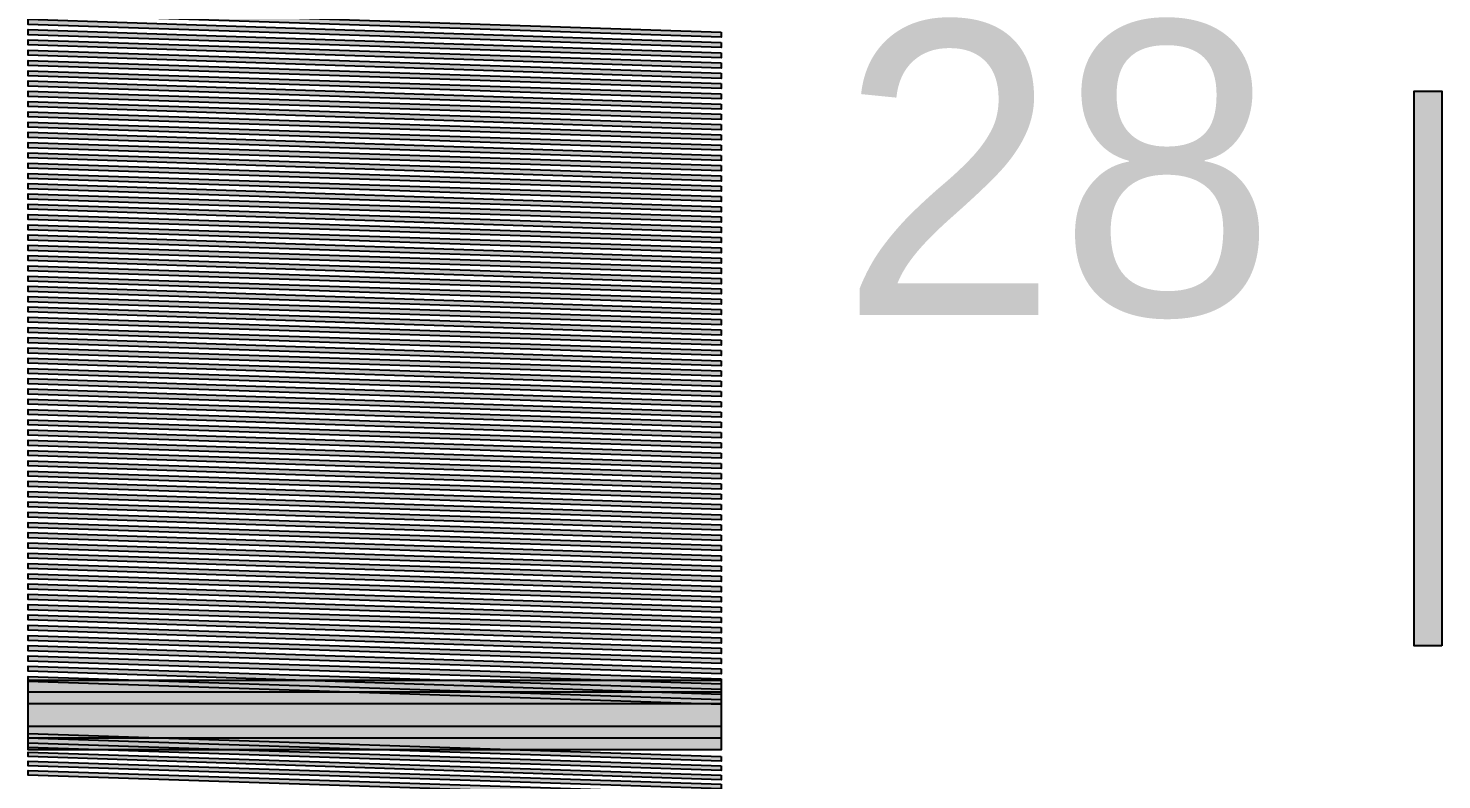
# Model space of a CAD drawing. Header units: millimetres. Extents: x -9 to 297, y 0 to 210.
# Drawn here: x 193.94 to 211.79, y 104.18 to 113.67 of the extents above; entities that cross this region are included whole.
import ezdxf

# ---------------------------------------------------------------- set-up
doc = ezdxf.new("R2010")
doc.units = ezdxf.units.MM
for name, color, linetype in [('CENTER', 7, 'Continuous'), ('LABELS', 7, 'Continuous'), ('PERIPHERY', 7, 'Continuous')]:
    doc.layers.add(name, color=color, linetype=linetype)

msp = doc.modelspace()

# ---------------------------------------------------------------- hatches: boundary and pattern name
at = {"layer": 'CENTER', "true_color": 0x000000}
h = msp.add_hatch(color=7, dxfattribs=at)
h.dxf.hatch_style = 1
h.paths.add_polyline_path([(211.792, 105.875), (211.442, 105.875), (211.442, 112.875), (211.792, 112.875), (211.792, 105.875)])
at = {"layer": 'PERIPHERY', "true_color": 0x000000}
h = msp.add_hatch(color=7, dxfattribs=at)
h.dxf.hatch_style = 1
h.paths.add_polyline_path([(202.692, 113.621), (202.692, 113.556), (193.942, 113.847), (193.942, 113.912), (202.692, 113.621)])
h = msp.add_hatch(color=7, dxfattribs=at)
h.dxf.hatch_style = 1
h.paths.add_polyline_path([(202.692, 113.491), (202.692, 113.426), (193.942, 113.718), (193.942, 113.783), (202.692, 113.491)])
h = msp.add_hatch(color=7, dxfattribs=at)
h.dxf.hatch_style = 1
h.paths.add_polyline_path([(202.692, 113.361), (202.692, 113.297), (193.942, 113.588), (193.942, 113.653), (202.692, 113.361)])
h = msp.add_hatch(color=7, dxfattribs=at)
h.dxf.hatch_style = 1
h.paths.add_polyline_path([(202.692, 113.232), (202.692, 113.167), (193.942, 113.459), (193.942, 113.523), (202.692, 113.232)])
h = msp.add_hatch(color=7, dxfattribs=at)
h.dxf.hatch_style = 1
h.paths.add_polyline_path([(202.692, 113.102), (202.692, 113.037), (193.942, 113.329), (193.942, 113.394), (202.692, 113.102)])
h = msp.add_hatch(color=7, dxfattribs=at)
h.dxf.hatch_style = 1
h.paths.add_polyline_path([(202.692, 112.972), (202.692, 112.908), (193.942, 113.199), (193.942, 113.264), (202.692, 112.972)])
h = msp.add_hatch(color=7, dxfattribs=at)
h.dxf.hatch_style = 1
h.paths.add_polyline_path([(202.692, 112.843), (202.692, 112.778), (193.942, 113.07), (193.942, 113.134), (202.692, 112.843)])
h = msp.add_hatch(color=7, dxfattribs=at)
h.dxf.hatch_style = 1
h.paths.add_polyline_path([(202.692, 112.713), (202.692, 112.648), (193.942, 112.94), (193.942, 113.005), (202.692, 112.713)])
h = msp.add_hatch(color=7, dxfattribs=at)
h.dxf.hatch_style = 1
h.paths.add_polyline_path([(202.692, 112.583), (202.692, 112.519), (193.942, 112.81), (193.942, 112.875), (202.692, 112.583)])
h = msp.add_hatch(color=7, dxfattribs=at)
h.dxf.hatch_style = 1
h.paths.add_polyline_path([(202.692, 112.454), (202.692, 112.389), (193.942, 112.681), (193.942, 112.745), (202.692, 112.454)])
h = msp.add_hatch(color=7, dxfattribs=at)
h.dxf.hatch_style = 1
h.paths.add_polyline_path([(202.692, 112.324), (202.692, 112.259), (193.942, 112.551), (193.942, 112.616), (202.692, 112.324)])
h = msp.add_hatch(color=7, dxfattribs=at)
h.dxf.hatch_style = 1
h.paths.add_polyline_path([(202.692, 112.195), (202.692, 112.13), (193.942, 112.422), (193.942, 112.486), (202.692, 112.195)])
h = msp.add_hatch(color=7, dxfattribs=at)
h.dxf.hatch_style = 1
h.paths.add_polyline_path([(202.692, 112.065), (202.692, 112), (193.942, 112.292), (193.942, 112.357), (202.692, 112.065)])
h = msp.add_hatch(color=7, dxfattribs=at)
h.dxf.hatch_style = 1
h.paths.add_polyline_path([(202.692, 111.936), (202.692, 111.871), (193.942, 112.162), (193.942, 112.227), (202.692, 111.936)])
h = msp.add_hatch(color=7, dxfattribs=at)
h.dxf.hatch_style = 1
h.paths.add_polyline_path([(202.692, 111.806), (202.692, 111.741), (193.942, 112.033), (193.942, 112.098), (202.692, 111.806)])
h = msp.add_hatch(color=7, dxfattribs=at)
h.dxf.hatch_style = 1
h.paths.add_polyline_path([(202.692, 111.676), (202.692, 111.612), (193.942, 111.903), (193.942, 111.968), (202.692, 111.676)])
h = msp.add_hatch(color=7, dxfattribs=at)
h.dxf.hatch_style = 1
h.paths.add_polyline_path([(202.692, 111.547), (202.692, 111.482), (193.942, 111.773), (193.942, 111.838), (202.692, 111.547)])
h = msp.add_hatch(color=7, dxfattribs=at)
h.dxf.hatch_style = 1
h.paths.add_polyline_path([(202.692, 111.417), (202.692, 111.352), (193.942, 111.644), (193.942, 111.709), (202.692, 111.417)])
h = msp.add_hatch(color=7, dxfattribs=at)
h.dxf.hatch_style = 1
h.paths.add_polyline_path([(202.692, 111.287), (202.692, 111.223), (193.942, 111.514), (193.942, 111.579), (202.692, 111.287)])
h = msp.add_hatch(color=7, dxfattribs=at)
h.dxf.hatch_style = 1
h.paths.add_polyline_path([(202.692, 111.158), (202.692, 111.093), (193.942, 111.385), (193.942, 111.449), (202.692, 111.158)])
h = msp.add_hatch(color=7, dxfattribs=at)
h.dxf.hatch_style = 1
h.paths.add_polyline_path([(202.692, 111.028), (202.692, 110.963), (193.942, 111.255), (193.942, 111.32), (202.692, 111.028)])
h = msp.add_hatch(color=7, dxfattribs=at)
h.dxf.hatch_style = 1
h.paths.add_polyline_path([(202.692, 110.898), (202.692, 110.834), (193.942, 111.125), (193.942, 111.19), (202.692, 110.898)])
h = msp.add_hatch(color=7, dxfattribs=at)
h.dxf.hatch_style = 1
h.paths.add_polyline_path([(202.692, 110.769), (202.692, 110.704), (193.942, 110.996), (193.942, 111.06), (202.692, 110.769)])
h = msp.add_hatch(color=7, dxfattribs=at)
h.dxf.hatch_style = 1
h.paths.add_polyline_path([(202.692, 110.639), (202.692, 110.574), (193.942, 110.866), (193.942, 110.931), (202.692, 110.639)])
h = msp.add_hatch(color=7, dxfattribs=at)
h.dxf.hatch_style = 1
h.paths.add_polyline_path([(202.692, 110.51), (202.692, 110.445), (193.942, 110.737), (193.942, 110.801), (202.692, 110.51)])
h = msp.add_hatch(color=7, dxfattribs=at)
h.dxf.hatch_style = 1
h.paths.add_polyline_path([(202.692, 110.38), (202.692, 110.315), (193.942, 110.607), (193.942, 110.672), (202.692, 110.38)])
h = msp.add_hatch(color=7, dxfattribs=at)
h.dxf.hatch_style = 1
h.paths.add_polyline_path([(202.692, 110.251), (202.692, 110.186), (193.942, 110.477), (193.942, 110.542), (202.692, 110.251)])
h = msp.add_hatch(color=7, dxfattribs=at)
h.dxf.hatch_style = 1
h.paths.add_polyline_path([(202.692, 110.121), (202.692, 110.056), (193.942, 110.348), (193.942, 110.413), (202.692, 110.121)])
h = msp.add_hatch(color=7, dxfattribs=at)
h.dxf.hatch_style = 1
h.paths.add_polyline_path([(202.692, 109.991), (202.692, 109.927), (193.942, 110.218), (193.942, 110.283), (202.692, 109.991)])
h = msp.add_hatch(color=7, dxfattribs=at)
h.dxf.hatch_style = 1
h.paths.add_polyline_path([(202.692, 109.862), (202.692, 109.797), (193.942, 110.089), (193.942, 110.153), (202.692, 109.862)])
h = msp.add_hatch(color=7, dxfattribs=at)
h.dxf.hatch_style = 1
h.paths.add_polyline_path([(202.692, 109.732), (202.692, 109.667), (193.942, 109.959), (193.942, 110.024), (202.692, 109.732)])
h = msp.add_hatch(color=7, dxfattribs=at)
h.dxf.hatch_style = 1
h.paths.add_polyline_path([(202.692, 109.602), (202.692, 109.538), (193.942, 109.829), (193.942, 109.894), (202.692, 109.602)])
h = msp.add_hatch(color=7, dxfattribs=at)
h.dxf.hatch_style = 1
h.paths.add_polyline_path([(202.692, 109.473), (202.692, 109.408), (193.942, 109.7), (193.942, 109.764), (202.692, 109.473)])
h = msp.add_hatch(color=7, dxfattribs=at)
h.dxf.hatch_style = 1
h.paths.add_polyline_path([(202.692, 109.343), (202.692, 109.278), (193.942, 109.57), (193.942, 109.635), (202.692, 109.343)])
h = msp.add_hatch(color=7, dxfattribs=at)
h.dxf.hatch_style = 1
h.paths.add_polyline_path([(202.692, 109.213), (202.692, 109.149), (193.942, 109.44), (193.942, 109.505), (202.692, 109.213)])
h = msp.add_hatch(color=7, dxfattribs=at)
h.dxf.hatch_style = 1
h.paths.add_polyline_path([(202.692, 109.084), (202.692, 109.019), (193.942, 109.311), (193.942, 109.376), (202.692, 109.084)])
h = msp.add_hatch(color=7, dxfattribs=at)
h.dxf.hatch_style = 1
h.paths.add_polyline_path([(202.692, 108.954), (202.692, 108.89), (193.942, 109.181), (193.942, 109.246), (202.692, 108.954)])
h = msp.add_hatch(color=7, dxfattribs=at)
h.dxf.hatch_style = 1
h.paths.add_polyline_path([(202.692, 108.825), (202.692, 108.76), (193.942, 109.052), (193.942, 109.117), (202.692, 108.825)])
h = msp.add_hatch(color=7, dxfattribs=at)
h.dxf.hatch_style = 1
h.paths.add_polyline_path([(202.692, 108.695), (202.692, 108.631), (193.942, 108.922), (193.942, 108.987), (202.692, 108.695)])
h = msp.add_hatch(color=7, dxfattribs=at)
h.dxf.hatch_style = 1
h.paths.add_polyline_path([(202.692, 108.566), (202.692, 108.501), (193.942, 108.792), (193.942, 108.857), (202.692, 108.566)])
h = msp.add_hatch(color=7, dxfattribs=at)
h.dxf.hatch_style = 1
h.paths.add_polyline_path([(202.692, 108.436), (202.692, 108.371), (193.942, 108.663), (193.942, 108.728), (202.692, 108.436)])
h = msp.add_hatch(color=7, dxfattribs=at)
h.dxf.hatch_style = 1
h.paths.add_polyline_path([(202.692, 108.306), (202.692, 108.241), (193.942, 108.533), (193.942, 108.598), (202.692, 108.306)])
h = msp.add_hatch(color=7, dxfattribs=at)
h.dxf.hatch_style = 1
h.paths.add_polyline_path([(202.692, 108.177), (202.692, 108.112), (193.942, 108.403), (193.942, 108.468), (202.692, 108.177)])
h = msp.add_hatch(color=7, dxfattribs=at)
h.dxf.hatch_style = 1
h.paths.add_polyline_path([(202.692, 108.047), (202.692, 107.982), (193.942, 108.274), (193.942, 108.339), (202.692, 108.047)])
h = msp.add_hatch(color=7, dxfattribs=at)
h.dxf.hatch_style = 1
h.paths.add_polyline_path([(202.692, 107.917), (202.692, 107.853), (193.942, 108.144), (193.942, 108.209), (202.692, 107.917)])
h = msp.add_hatch(color=7, dxfattribs=at)
h.dxf.hatch_style = 1
h.paths.add_polyline_path([(202.692, 107.788), (202.692, 107.723), (193.942, 108.014), (193.942, 108.079), (202.692, 107.788)])
h = msp.add_hatch(color=7, dxfattribs=at)
h.dxf.hatch_style = 1
h.paths.add_polyline_path([(202.692, 107.658), (202.692, 107.593), (193.942, 107.885), (193.942, 107.95), (202.692, 107.658)])
h = msp.add_hatch(color=7, dxfattribs=at)
h.dxf.hatch_style = 1
h.paths.add_polyline_path([(202.692, 107.528), (202.692, 107.464), (193.942, 107.755), (193.942, 107.82), (202.692, 107.528)])
h = msp.add_hatch(color=7, dxfattribs=at)
h.dxf.hatch_style = 1
h.paths.add_polyline_path([(202.692, 107.399), (202.692, 107.334), (193.942, 107.626), (193.942, 107.69), (202.692, 107.399)])
h = msp.add_hatch(color=7, dxfattribs=at)
h.dxf.hatch_style = 1
h.paths.add_polyline_path([(202.692, 107.269), (202.692, 107.204), (193.942, 107.496), (193.942, 107.561), (202.692, 107.269)])
h = msp.add_hatch(color=7, dxfattribs=at)
h.dxf.hatch_style = 1
h.paths.add_polyline_path([(202.692, 107.14), (202.692, 107.075), (193.942, 107.366), (193.942, 107.431), (202.692, 107.14)])
h = msp.add_hatch(color=7, dxfattribs=at)
h.dxf.hatch_style = 1
h.paths.add_polyline_path([(202.692, 107.01), (202.692, 106.945), (193.942, 107.237), (193.942, 107.302), (202.692, 107.01)])
h = msp.add_hatch(color=7, dxfattribs=at)
h.dxf.hatch_style = 1
h.paths.add_polyline_path([(202.692, 106.88), (202.692, 106.816), (193.942, 107.107), (193.942, 107.172), (202.692, 106.88)])
h = msp.add_hatch(color=7, dxfattribs=at)
h.dxf.hatch_style = 1
h.paths.add_polyline_path([(202.692, 106.751), (202.692, 106.686), (193.942, 106.978), (193.942, 107.043), (202.692, 106.751)])
h = msp.add_hatch(color=7, dxfattribs=at)
h.dxf.hatch_style = 1
h.paths.add_polyline_path([(202.692, 106.621), (202.692, 106.556), (193.942, 106.848), (193.942, 106.913), (202.692, 106.621)])
h = msp.add_hatch(color=7, dxfattribs=at)
h.dxf.hatch_style = 1
h.paths.add_polyline_path([(202.692, 106.492), (202.692, 106.427), (193.942, 106.718), (193.942, 106.783), (202.692, 106.492)])
h = msp.add_hatch(color=7, dxfattribs=at)
h.dxf.hatch_style = 1
h.paths.add_polyline_path([(202.692, 106.362), (202.692, 106.297), (193.942, 106.589), (193.942, 106.654), (202.692, 106.362)])
h = msp.add_hatch(color=7, dxfattribs=at)
h.dxf.hatch_style = 1
h.paths.add_polyline_path([(202.692, 106.232), (202.692, 106.167), (193.942, 106.459), (193.942, 106.524), (202.692, 106.232)])
h = msp.add_hatch(color=7, dxfattribs=at)
h.dxf.hatch_style = 1
h.paths.add_polyline_path([(202.692, 106.103), (202.692, 106.038), (193.942, 106.329), (193.942, 106.394), (202.692, 106.103)])
h = msp.add_hatch(color=7, dxfattribs=at)
h.dxf.hatch_style = 1
h.paths.add_polyline_path([(202.692, 105.973), (202.692, 105.908), (193.942, 106.2), (193.942, 106.265), (202.692, 105.973)])
h = msp.add_hatch(color=7, dxfattribs=at)
h.dxf.hatch_style = 1
h.paths.add_polyline_path([(202.692, 105.843), (202.692, 105.778), (193.942, 106.07), (193.942, 106.135), (202.692, 105.843)])
h = msp.add_hatch(color=7, dxfattribs=at)
h.dxf.hatch_style = 1
h.paths.add_polyline_path([(202.692, 105.714), (202.692, 105.649), (193.942, 105.941), (193.942, 106.005), (202.692, 105.714)])
h = msp.add_hatch(color=7, dxfattribs=at)
h.dxf.hatch_style = 1
h.paths.add_polyline_path([(202.692, 105.584), (202.692, 105.519), (193.942, 105.811), (193.942, 105.876), (202.692, 105.584)])
h = msp.add_hatch(color=7, dxfattribs=at)
h.dxf.hatch_style = 1
h.paths.add_polyline_path([(202.692, 105.455), (202.692, 105.39), (193.942, 105.681), (193.942, 105.746), (202.692, 105.455)])
h = msp.add_hatch(color=7, dxfattribs=at)
h.dxf.hatch_style = 1
h.paths.add_polyline_path([(202.692, 105.325), (202.692, 105.26), (193.942, 105.552), (193.942, 105.617), (202.692, 105.325)])
h = msp.add_hatch(color=7, dxfattribs=at)
h.dxf.hatch_style = 1
h.paths.add_polyline_path([(202.692, 105.196), (202.692, 105.131), (193.942, 105.422), (193.942, 105.487), (202.692, 105.196)])
h = msp.add_hatch(color=7, dxfattribs=at)
h.dxf.hatch_style = 1
h.paths.add_polyline_path([(202.692, 105.438), (202.692, 104.854), (193.942, 104.854), (193.942, 105.438), (202.692, 105.438)])
h = msp.add_hatch(color=7, dxfattribs=at)
h.dxf.hatch_style = 1
h.paths.add_polyline_path([(202.692, 105.291), (202.692, 104.708), (193.942, 104.708), (193.942, 105.291), (202.692, 105.291)])
h = msp.add_hatch(color=7, dxfattribs=at)
h.dxf.hatch_style = 1
h.paths.add_polyline_path([(202.692, 105.145), (202.692, 104.562), (193.942, 104.562), (193.942, 105.145), (202.692, 105.145)])
h = msp.add_hatch(color=7, dxfattribs=at)
h.dxf.hatch_style = 1
h.paths.add_polyline_path([(202.692, 104.475), (202.692, 104.416), (193.942, 104.708), (193.942, 104.766), (202.692, 104.475)])
h = msp.add_hatch(color=7, dxfattribs=at)
h.dxf.hatch_style = 1
h.paths.add_polyline_path([(202.692, 104.358), (202.692, 104.3), (193.942, 104.591), (193.942, 104.65), (202.692, 104.358)])
h = msp.add_hatch(color=7, dxfattribs=at)
h.dxf.hatch_style = 1
h.paths.add_polyline_path([(202.692, 104.241), (202.692, 104.183), (193.942, 104.475), (193.942, 104.533), (202.692, 104.241)])
h = msp.add_hatch(color=7, dxfattribs=at)
h.dxf.hatch_style = 1
h.paths.add_polyline_path([(202.692, 104.125), (202.692, 104.066), (193.942, 104.358), (193.942, 104.416), (202.692, 104.125)])
h = msp.add_hatch(color=7, dxfattribs=at)
h.dxf.hatch_style = 1
h.paths.add_polyline_path([(202.692, 104.008), (202.692, 103.95), (193.942, 104.241), (193.942, 104.3), (202.692, 104.008)])

# ---------------------------------------------------------------- linework, layer by layer
at = {"layer": 'CENTER', "color": 250}
msp.add_lwpolyline([(211.792, 105.875), (211.442, 105.875), (211.442, 112.875), (211.792, 112.875), (211.792, 105.875)], close=True, dxfattribs=at)
at = {"layer": 'CENTER', "color": 250, "true_color": 0x000000}
for points in [[(211.792, 105.875), (211.792, 112.875), (211.442, 112.875)], [(211.442, 112.875), (211.442, 105.875), (211.792, 105.875)]]:
    msp.add_solid(points, dxfattribs=at)
at = {"layer": 'PERIPHERY', "color": 250}
for points in [[(202.692, 113.621), (202.692, 113.556), (193.942, 113.847), (193.942, 113.912), (202.692, 113.621)], [(202.692, 113.491), (202.692, 113.426), (193.942, 113.718), (193.942, 113.783), (202.692, 113.491)], [(202.692, 113.361), (202.692, 113.297), (193.942, 113.588), (193.942, 113.653), (202.692, 113.361)], [(202.692, 113.232), (202.692, 113.167), (193.942, 113.459), (193.942, 113.523), (202.692, 113.232)], [(202.692, 113.102), (202.692, 113.037), (193.942, 113.329), (193.942, 113.394), (202.692, 113.102)], [(202.692, 112.972), (202.692, 112.908), (193.942, 113.199), (193.942, 113.264), (202.692, 112.972)], [(202.692, 112.843), (202.692, 112.778), (193.942, 113.07), (193.942, 113.134), (202.692, 112.843)], [(202.692, 112.713), (202.692, 112.648), (193.942, 112.94), (193.942, 113.005), (202.692, 112.713)], [(202.692, 112.583), (202.692, 112.519), (193.942, 112.81), (193.942, 112.875), (202.692, 112.583)], [(202.692, 112.454), (202.692, 112.389), (193.942, 112.681), (193.942, 112.745), (202.692, 112.454)], [(202.692, 112.324), (202.692, 112.259), (193.942, 112.551), (193.942, 112.616), (202.692, 112.324)], [(202.692, 112.195), (202.692, 112.13), (193.942, 112.422), (193.942, 112.486), (202.692, 112.195)], [(202.692, 112.065), (202.692, 112), (193.942, 112.292), (193.942, 112.357), (202.692, 112.065)], [(202.692, 111.936), (202.692, 111.871), (193.942, 112.162), (193.942, 112.227), (202.692, 111.936)], [(202.692, 111.806), (202.692, 111.741), (193.942, 112.033), (193.942, 112.098), (202.692, 111.806)], [(202.692, 111.676), (202.692, 111.612), (193.942, 111.903), (193.942, 111.968), (202.692, 111.676)], [(202.692, 111.547), (202.692, 111.482), (193.942, 111.773), (193.942, 111.838), (202.692, 111.547)], [(202.692, 111.417), (202.692, 111.352), (193.942, 111.644), (193.942, 111.709), (202.692, 111.417)], [(202.692, 111.287), (202.692, 111.223), (193.942, 111.514), (193.942, 111.579), (202.692, 111.287)], [(202.692, 111.158), (202.692, 111.093), (193.942, 111.385), (193.942, 111.449), (202.692, 111.158)], [(202.692, 111.028), (202.692, 110.963), (193.942, 111.255), (193.942, 111.32), (202.692, 111.028)], [(202.692, 110.898), (202.692, 110.834), (193.942, 111.125), (193.942, 111.19), (202.692, 110.898)], [(202.692, 110.769), (202.692, 110.704), (193.942, 110.996), (193.942, 111.06), (202.692, 110.769)], [(202.692, 110.639), (202.692, 110.574), (193.942, 110.866), (193.942, 110.931), (202.692, 110.639)], [(202.692, 110.51), (202.692, 110.445), (193.942, 110.737), (193.942, 110.801), (202.692, 110.51)], [(202.692, 110.38), (202.692, 110.315), (193.942, 110.607), (193.942, 110.672), (202.692, 110.38)], [(202.692, 110.251), (202.692, 110.186), (193.942, 110.477), (193.942, 110.542), (202.692, 110.251)], [(202.692, 110.121), (202.692, 110.056), (193.942, 110.348), (193.942, 110.413), (202.692, 110.121)], [(202.692, 109.991), (202.692, 109.927), (193.942, 110.218), (193.942, 110.283), (202.692, 109.991)], [(202.692, 109.862), (202.692, 109.797), (193.942, 110.089), (193.942, 110.153), (202.692, 109.862)], [(202.692, 109.732), (202.692, 109.667), (193.942, 109.959), (193.942, 110.024), (202.692, 109.732)], [(202.692, 109.602), (202.692, 109.538), (193.942, 109.829), (193.942, 109.894), (202.692, 109.602)], [(202.692, 109.473), (202.692, 109.408), (193.942, 109.7), (193.942, 109.764), (202.692, 109.473)], [(202.692, 109.343), (202.692, 109.278), (193.942, 109.57), (193.942, 109.635), (202.692, 109.343)], [(202.692, 109.213), (202.692, 109.149), (193.942, 109.44), (193.942, 109.505), (202.692, 109.213)], [(202.692, 109.084), (202.692, 109.019), (193.942, 109.311), (193.942, 109.376), (202.692, 109.084)], [(202.692, 108.954), (202.692, 108.89), (193.942, 109.181), (193.942, 109.246), (202.692, 108.954)], [(202.692, 108.825), (202.692, 108.76), (193.942, 109.052), (193.942, 109.117), (202.692, 108.825)], [(202.692, 108.695), (202.692, 108.631), (193.942, 108.922), (193.942, 108.987), (202.692, 108.695)], [(202.692, 108.566), (202.692, 108.501), (193.942, 108.792), (193.942, 108.857), (202.692, 108.566)], [(202.692, 108.436), (202.692, 108.371), (193.942, 108.663), (193.942, 108.728), (202.692, 108.436)], [(202.692, 108.306), (202.692, 108.241), (193.942, 108.533), (193.942, 108.598), (202.692, 108.306)], [(202.692, 108.177), (202.692, 108.112), (193.942, 108.403), (193.942, 108.468), (202.692, 108.177)], [(202.692, 108.047), (202.692, 107.982), (193.942, 108.274), (193.942, 108.339), (202.692, 108.047)], [(202.692, 107.917), (202.692, 107.853), (193.942, 108.144), (193.942, 108.209), (202.692, 107.917)], [(202.692, 107.788), (202.692, 107.723), (193.942, 108.014), (193.942, 108.079), (202.692, 107.788)], [(202.692, 107.658), (202.692, 107.593), (193.942, 107.885), (193.942, 107.95), (202.692, 107.658)], [(202.692, 107.528), (202.692, 107.464), (193.942, 107.755), (193.942, 107.82), (202.692, 107.528)], [(202.692, 107.399), (202.692, 107.334), (193.942, 107.626), (193.942, 107.69), (202.692, 107.399)], [(202.692, 107.269), (202.692, 107.204), (193.942, 107.496), (193.942, 107.561), (202.692, 107.269)], [(202.692, 107.14), (202.692, 107.075), (193.942, 107.366), (193.942, 107.431), (202.692, 107.14)], [(202.692, 107.01), (202.692, 106.945), (193.942, 107.237), (193.942, 107.302), (202.692, 107.01)], [(202.692, 106.88), (202.692, 106.816), (193.942, 107.107), (193.942, 107.172), (202.692, 106.88)], [(202.692, 106.751), (202.692, 106.686), (193.942, 106.978), (193.942, 107.043), (202.692, 106.751)], [(202.692, 106.621), (202.692, 106.556), (193.942, 106.848), (193.942, 106.913), (202.692, 106.621)], [(202.692, 106.492), (202.692, 106.427), (193.942, 106.718), (193.942, 106.783), (202.692, 106.492)], [(202.692, 106.362), (202.692, 106.297), (193.942, 106.589), (193.942, 106.654), (202.692, 106.362)], [(202.692, 106.232), (202.692, 106.167), (193.942, 106.459), (193.942, 106.524), (202.692, 106.232)], [(202.692, 106.103), (202.692, 106.038), (193.942, 106.329), (193.942, 106.394), (202.692, 106.103)], [(202.692, 105.973), (202.692, 105.908), (193.942, 106.2), (193.942, 106.265), (202.692, 105.973)], [(202.692, 105.843), (202.692, 105.778), (193.942, 106.07), (193.942, 106.135), (202.692, 105.843)], [(202.692, 105.714), (202.692, 105.649), (193.942, 105.941), (193.942, 106.005), (202.692, 105.714)], [(202.692, 105.584), (202.692, 105.519), (193.942, 105.811), (193.942, 105.876), (202.692, 105.584)], [(202.692, 105.455), (202.692, 105.39), (193.942, 105.681), (193.942, 105.746), (202.692, 105.455)], [(202.692, 105.325), (202.692, 105.26), (193.942, 105.552), (193.942, 105.617), (202.692, 105.325)], [(202.692, 105.196), (202.692, 105.131), (193.942, 105.422), (193.942, 105.487), (202.692, 105.196)], [(202.692, 105.438), (202.692, 104.854), (193.942, 104.854), (193.942, 105.438), (202.692, 105.438)], [(202.692, 105.291), (202.692, 104.708), (193.942, 104.708), (193.942, 105.291), (202.692, 105.291)], [(202.692, 105.145), (202.692, 104.562), (193.942, 104.562), (193.942, 105.145), (202.692, 105.145)], [(202.692, 104.475), (202.692, 104.416), (193.942, 104.708), (193.942, 104.766), (202.692, 104.475)], [(202.692, 104.358), (202.692, 104.3), (193.942, 104.591), (193.942, 104.65), (202.692, 104.358)], [(202.692, 104.241), (202.692, 104.183), (193.942, 104.475), (193.942, 104.533), (202.692, 104.241)], [(202.692, 104.125), (202.692, 104.066), (193.942, 104.358), (193.942, 104.416), (202.692, 104.125)], [(202.692, 104.008), (202.692, 103.95), (193.942, 104.241), (193.942, 104.3), (202.692, 104.008)]]:
    msp.add_lwpolyline(points, close=True, dxfattribs=at)
at = {"layer": 'PERIPHERY', "color": 250, "true_color": 0x000000}
for points in [[(202.692, 113.621), (193.942, 113.912), (193.942, 113.847)], [(193.942, 113.847), (202.692, 113.556), (202.692, 113.621)], [(202.692, 113.491), (193.942, 113.783), (193.942, 113.718)], [(193.942, 113.718), (202.692, 113.426), (202.692, 113.491)], [(202.692, 113.361), (193.942, 113.653), (193.942, 113.588)], [(193.942, 113.588), (202.692, 113.297), (202.692, 113.361)], [(202.692, 113.232), (193.942, 113.523), (193.942, 113.459)], [(193.942, 113.459), (202.692, 113.167), (202.692, 113.232)], [(202.692, 113.102), (193.942, 113.394), (193.942, 113.329)], [(193.942, 113.329), (202.692, 113.037), (202.692, 113.102)], [(202.692, 112.972), (193.942, 113.264), (193.942, 113.199)], [(193.942, 113.199), (202.692, 112.908), (202.692, 112.972)], [(202.692, 112.843), (193.942, 113.134), (193.942, 113.07)], [(193.942, 113.07), (202.692, 112.778), (202.692, 112.843)], [(202.692, 112.713), (193.942, 113.005), (193.942, 112.94)], [(193.942, 112.94), (202.692, 112.648), (202.692, 112.713)], [(202.692, 112.583), (193.942, 112.875), (193.942, 112.81)], [(193.942, 112.81), (202.692, 112.519), (202.692, 112.583)], [(202.692, 112.454), (193.942, 112.745), (193.942, 112.681)], [(193.942, 112.681), (202.692, 112.389), (202.692, 112.454)], [(202.692, 112.324), (193.942, 112.616), (193.942, 112.551)], [(193.942, 112.551), (202.692, 112.259), (202.692, 112.324)], [(202.692, 112.195), (193.942, 112.486), (193.942, 112.422)], [(193.942, 112.422), (202.692, 112.13), (202.692, 112.195)], [(202.692, 112.065), (193.942, 112.357), (193.942, 112.292)], [(193.942, 112.292), (202.692, 112), (202.692, 112.065)], [(202.692, 111.936), (193.942, 112.227), (193.942, 112.162)], [(193.942, 112.162), (202.692, 111.871), (202.692, 111.936)], [(202.692, 111.806), (193.942, 112.098), (193.942, 112.033)], [(193.942, 112.033), (202.692, 111.741), (202.692, 111.806)], [(202.692, 111.676), (193.942, 111.968), (193.942, 111.903)], [(193.942, 111.903), (202.692, 111.612), (202.692, 111.676)], [(202.692, 111.547), (193.942, 111.838), (193.942, 111.773)], [(193.942, 111.773), (202.692, 111.482), (202.692, 111.547)], [(202.692, 111.417), (193.942, 111.709), (193.942, 111.644)], [(193.942, 111.644), (202.692, 111.352), (202.692, 111.417)], [(202.692, 111.287), (193.942, 111.579), (193.942, 111.514)], [(193.942, 111.514), (202.692, 111.223), (202.692, 111.287)], [(202.692, 111.158), (193.942, 111.449), (193.942, 111.385)], [(193.942, 111.385), (202.692, 111.093), (202.692, 111.158)], [(202.692, 111.028), (193.942, 111.32), (193.942, 111.255)], [(193.942, 111.255), (202.692, 110.963), (202.692, 111.028)], [(202.692, 110.898), (193.942, 111.19), (193.942, 111.125)], [(193.942, 111.125), (202.692, 110.834), (202.692, 110.898)], [(202.692, 110.769), (193.942, 111.06), (193.942, 110.996)], [(193.942, 110.996), (202.692, 110.704), (202.692, 110.769)], [(202.692, 110.639), (193.942, 110.931), (193.942, 110.866)], [(193.942, 110.866), (202.692, 110.574), (202.692, 110.639)], [(202.692, 110.51), (193.942, 110.801), (193.942, 110.737)], [(193.942, 110.737), (202.692, 110.445), (202.692, 110.51)], [(202.692, 110.38), (193.942, 110.672), (193.942, 110.607)], [(193.942, 110.607), (202.692, 110.315), (202.692, 110.38)], [(202.692, 110.251), (193.942, 110.542), (193.942, 110.477)], [(193.942, 110.477), (202.692, 110.186), (202.692, 110.251)], [(202.692, 110.121), (193.942, 110.413), (193.942, 110.348)], [(193.942, 110.348), (202.692, 110.056), (202.692, 110.121)], [(202.692, 109.991), (193.942, 110.283), (193.942, 110.218)], [(193.942, 110.218), (202.692, 109.927), (202.692, 109.991)], [(202.692, 109.862), (193.942, 110.153), (193.942, 110.089)], [(193.942, 110.089), (202.692, 109.797), (202.692, 109.862)], [(202.692, 109.732), (193.942, 110.024), (193.942, 109.959)], [(193.942, 109.959), (202.692, 109.667), (202.692, 109.732)], [(202.692, 109.602), (193.942, 109.894), (193.942, 109.829)], [(193.942, 109.829), (202.692, 109.538), (202.692, 109.602)], [(202.692, 109.473), (193.942, 109.764), (193.942, 109.7)], [(193.942, 109.7), (202.692, 109.408), (202.692, 109.473)], [(202.692, 109.343), (193.942, 109.635), (193.942, 109.57)], [(193.942, 109.57), (202.692, 109.278), (202.692, 109.343)], [(202.692, 109.213), (193.942, 109.505), (193.942, 109.44)], [(193.942, 109.44), (202.692, 109.149), (202.692, 109.213)], [(202.692, 109.084), (193.942, 109.376), (193.942, 109.311)], [(193.942, 109.311), (202.692, 109.019), (202.692, 109.084)], [(202.692, 108.954), (193.942, 109.246), (193.942, 109.181)], [(193.942, 109.181), (202.692, 108.89), (202.692, 108.954)], [(202.692, 108.825), (193.942, 109.117), (193.942, 109.052)], [(193.942, 109.052), (202.692, 108.76), (202.692, 108.825)], [(202.692, 108.695), (193.942, 108.987), (193.942, 108.922)], [(193.942, 108.922), (202.692, 108.631), (202.692, 108.695)], [(202.692, 108.566), (193.942, 108.857), (193.942, 108.792)], [(193.942, 108.792), (202.692, 108.501), (202.692, 108.566)], [(202.692, 108.436), (193.942, 108.728), (193.942, 108.663)], [(193.942, 108.663), (202.692, 108.371), (202.692, 108.436)], [(202.692, 108.306), (193.942, 108.598), (193.942, 108.533)], [(193.942, 108.533), (202.692, 108.241), (202.692, 108.306)], [(202.692, 108.177), (193.942, 108.468), (193.942, 108.403)], [(193.942, 108.403), (202.692, 108.112), (202.692, 108.177)], [(202.692, 108.047), (193.942, 108.339), (193.942, 108.274)], [(193.942, 108.274), (202.692, 107.982), (202.692, 108.047)], [(202.692, 107.917), (193.942, 108.209), (193.942, 108.144)], [(193.942, 108.144), (202.692, 107.853), (202.692, 107.917)], [(202.692, 107.788), (193.942, 108.079), (193.942, 108.014)], [(193.942, 108.014), (202.692, 107.723), (202.692, 107.788)], [(202.692, 107.658), (193.942, 107.95), (193.942, 107.885)], [(193.942, 107.885), (202.692, 107.593), (202.692, 107.658)], [(202.692, 107.528), (193.942, 107.82), (193.942, 107.755)], [(193.942, 107.755), (202.692, 107.464), (202.692, 107.528)], [(202.692, 107.399), (193.942, 107.69), (193.942, 107.626)], [(193.942, 107.626), (202.692, 107.334), (202.692, 107.399)], [(202.692, 107.269), (193.942, 107.561), (193.942, 107.496)], [(193.942, 107.496), (202.692, 107.204), (202.692, 107.269)], [(202.692, 107.14), (193.942, 107.431), (193.942, 107.366)], [(193.942, 107.366), (202.692, 107.075), (202.692, 107.14)], [(202.692, 107.01), (193.942, 107.302), (193.942, 107.237)], [(193.942, 107.237), (202.692, 106.945), (202.692, 107.01)], [(202.692, 106.88), (193.942, 107.172), (193.942, 107.107)], [(193.942, 107.107), (202.692, 106.816), (202.692, 106.88)], [(202.692, 106.751), (193.942, 107.043), (193.942, 106.978)], [(193.942, 106.978), (202.692, 106.686), (202.692, 106.751)], [(202.692, 106.621), (193.942, 106.913), (193.942, 106.848)], [(193.942, 106.848), (202.692, 106.556), (202.692, 106.621)], [(202.692, 106.492), (193.942, 106.783), (193.942, 106.718)], [(193.942, 106.718), (202.692, 106.427), (202.692, 106.492)], [(202.692, 106.362), (193.942, 106.654), (193.942, 106.589)], [(193.942, 106.589), (202.692, 106.297), (202.692, 106.362)], [(202.692, 106.232), (193.942, 106.524), (193.942, 106.459)], [(193.942, 106.459), (202.692, 106.167), (202.692, 106.232)], [(202.692, 106.103), (193.942, 106.394), (193.942, 106.329)], [(193.942, 106.329), (202.692, 106.038), (202.692, 106.103)], [(202.692, 105.973), (193.942, 106.265), (193.942, 106.2)], [(193.942, 106.2), (202.692, 105.908), (202.692, 105.973)], [(202.692, 105.843), (193.942, 106.135), (193.942, 106.07)], [(193.942, 106.07), (202.692, 105.778), (202.692, 105.843)], [(202.692, 105.714), (193.942, 106.005), (193.942, 105.941)], [(193.942, 105.941), (202.692, 105.649), (202.692, 105.714)], [(202.692, 105.584), (193.942, 105.876), (193.942, 105.811)], [(193.942, 105.811), (202.692, 105.519), (202.692, 105.584)], [(202.692, 105.455), (193.942, 105.746), (193.942, 105.681)], [(193.942, 105.681), (202.692, 105.39), (202.692, 105.455)], [(202.692, 105.325), (193.942, 105.617), (193.942, 105.552)], [(193.942, 105.552), (202.692, 105.26), (202.692, 105.325)], [(202.692, 105.196), (193.942, 105.487), (193.942, 105.422)], [(202.692, 105.438), (193.942, 105.438), (193.942, 104.854)], [(193.942, 104.854), (202.692, 104.854), (202.692, 105.438)], [(193.942, 105.422), (202.692, 105.131), (202.692, 105.196)], [(202.692, 105.291), (193.942, 105.291), (193.942, 104.708)], [(193.942, 104.708), (202.692, 104.708), (202.692, 105.291)], [(202.692, 105.145), (193.942, 105.145), (193.942, 104.562)], [(193.942, 104.562), (202.692, 104.562), (202.692, 105.145)], [(202.692, 104.475), (193.942, 104.766), (193.942, 104.708)], [(193.942, 104.708), (202.692, 104.416), (202.692, 104.475)], [(202.692, 104.358), (193.942, 104.65), (193.942, 104.591)], [(193.942, 104.591), (202.692, 104.3), (202.692, 104.358)], [(202.692, 104.241), (193.942, 104.533), (193.942, 104.475)], [(193.942, 104.475), (202.692, 104.183), (202.692, 104.241)], [(202.692, 104.125), (193.942, 104.416), (193.942, 104.358)], [(193.942, 104.358), (202.692, 104.066), (202.692, 104.125)], [(202.692, 104.008), (193.942, 104.3), (193.942, 104.241)], [(193.942, 104.241), (202.692, 103.95), (202.692, 104.008)]]:
    msp.add_solid(points, dxfattribs=at)

# ---------------------------------------------------------------- texts
at = {"layer": 'LABELS', "color": 250}
msp.add_text('28', height=3.7042, dxfattribs=at).set_placement((204.191, 110.049))

doc.saveas('drawing.dxf')
